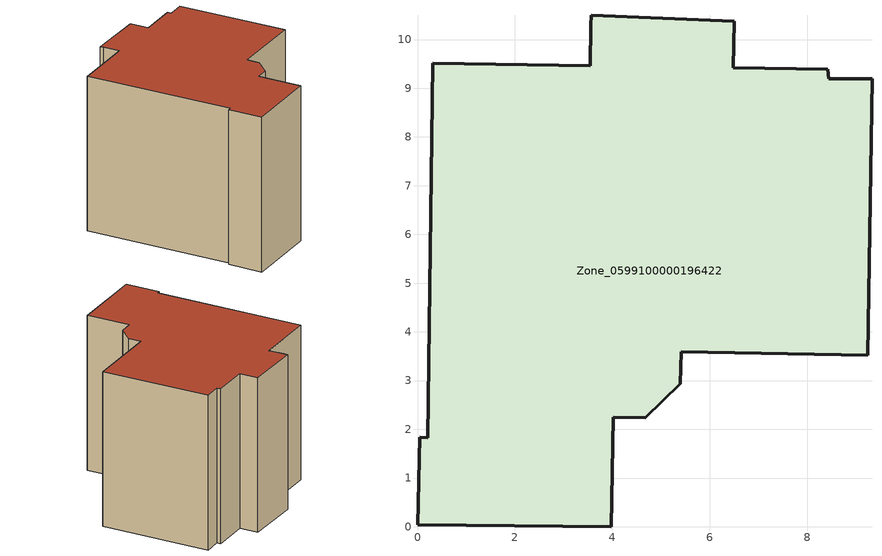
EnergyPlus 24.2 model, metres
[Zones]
Zone_0599100000196422
 floor ground (C_G): 3.98,0 0,0.04 0.05,1.84 0.21,1.83 0.31,9.51 3.54,9.46 3.55,10.29 3.56,10.5 6.5,10.38 6.48,9.42 8.42,9.39 8.44,9.2 9.33,9.19 9.24,3.52 5.41,3.59 5.39,2.94 4.67,2.24 4.02,2.25 z0
 wall outside (C_F): 0.21,1.83 0.05,1.84 0,0.04 3.98,0 4.02,2.25 4.67,2.24 5.39,2.94 5.41,3.59 9.24,3.52 9.33,9.19 8.44,9.2 8.42,9.39 6.48,9.42 6.5,10.38 3.56,10.5 3.55,10.29 3.54,9.46 0.31,9.51 0.21,1.83 z0:8.12
 roof outside (C_R): 6.5,10.38 3.56,10.5 3.55,10.29 3.54,9.46 0.31,9.51 0.21,1.83 0.05,1.84 0,0.04 3.98,0 4.02,2.25 4.67,2.24 5.39,2.94 5.41,3.59 9.24,3.52 9.33,9.19 8.44,9.2 8.42,9.39 6.48,9.42 z8.12
[BUILDING]
Pand.0599100000196422: North Axis=0; Terrain=City; Loads Convergence Tolerance Value=0.04; Temperature Convergence Tolerance Value=0.4; Solar Distribution=FullExterior; Maximum Number of Warmup Days=25; Minimum Number of Warmup Days=1
[Site:Location]
Rotterdam.The.Hague.AP_ZH_NLD Design_Conditions: Latitude=51.96; Longitude=4.45; Time Zone=1; Elevation=-4.5
[SITE:GROUNDTEMPERATURE:BUILDINGSURFACE]
18, 18, 18, 18, 18, 18, 18, 18, 18, 18, 18, 18
[MATERIAL] Thermal Absorptance=0.9; Solar Absorptance=0.7; Visible Absorptance=0.7
Name | Roughness | Thickness | Conductivity | Density | Specific Heat
G.TI.1975-1991 | MediumSmooth | 0.15 | 0.288461 | 540 | 1210
F.TI.1975-1991 | Rough | 0.3 | 0.230769 | 1920 | 840
R.TI.1975-1991 | MediumRough | 0.2 | 0.153846 | 1500 | 1000
[CONSTRUCTION]
C_G: G.TI.1975-1991
C_F: F.TI.1975-1991
C_R: R.TI.1975-1991
[ZONE]
Zone_0599100000196422: Type=1; Multiplier=1; Ceiling Height=Autocalculate; Volume=Autocalculate; Floor Area=autocalculate; Part of Total Floor Area=Yes
[ZONEINFILTRATION:DESIGNFLOWRATE]
Infil_Zone_0599100000196422: Zone or ZoneList or Space or SpaceList=Zone_0599100000196422; Schedule=AlwaysOn; Design Flow Rate Calculation Method=Flow/Area; Flow Rate per Floor Area=0.003; Constant Term Coefficient=1; Temperature Term Coefficient=0; Velocity Term Coefficient=0; Velocity Squared Term Coefficient=0
[HVACTEMPLATE:ZONE:IDEALLOADSAIRSYSTEM]
Zone_0599100000196422: Maximum Heating Supply Air Temperature=50; Minimum Cooling Supply Air Temperature=13; Maximum Heating Supply Air Humidity Ratio=0.0156; Minimum Cooling Supply Air Humidity Ratio=0.0077; Heating Limit=NoLimit; Cooling Limit=NoLimit; Dehumidification Control Type=ConstantSensibleHeatRatio; Cooling Sensible Heat Ratio=0.7; Dehumidification Setpoint=60; Humidification Control Type=None; Humidification Setpoint=30; Outdoor Air Method=None; Outdoor Air Flow Rate per Person=0.00944; Outdoor Air Flow Rate per Zone Floor Area=0; Outdoor Air Flow Rate per Zone=0; Demand Controlled Ventilation Type=None; Outdoor Air Economizer Type=NoEconomizer; Heat Recovery Type=None; Sensible Heat Recovery Effectiveness=0.7; Latent Heat Recovery Effectiveness=0.65
[ZONECONTROL:THERMOSTAT]
ThermostatControl_Zone_0599100000196422: Zone or ZoneList=Zone_0599100000196422; Control Type Schedule=DualSetpointControlType; Control 1=Thermostat_Zone_0599100000196422; Temperature Difference Between Cutout And Setpoint=0
[THERMOSTATSETPOINT:DUALSETPOINT]
Thermostat_Zone_0599100000196422: Heating Setpoint Temperature Schedule=HeatingSetpoint_Zone_0599100000196422; Cooling Setpoint Temperature Schedule=CoolingSetpoint_Zone_0599100000196422
[SCHEDULE:COMPACT]
HeatingSetpoint_Zone_0599100000196422: Through: 12/31, For: AllDays, Until: 24:00, 21
CoolingSetpoint_Zone_0599100000196422: Through: 12/31, For: AllDays, Until: 24:00, 24
DualSetpointControlType: Through: 12/31, For: AllDays, Until: 24:00, 4
AlwaysOn: Through: 12/31, For: AllDays, Until: 24:00, 1
